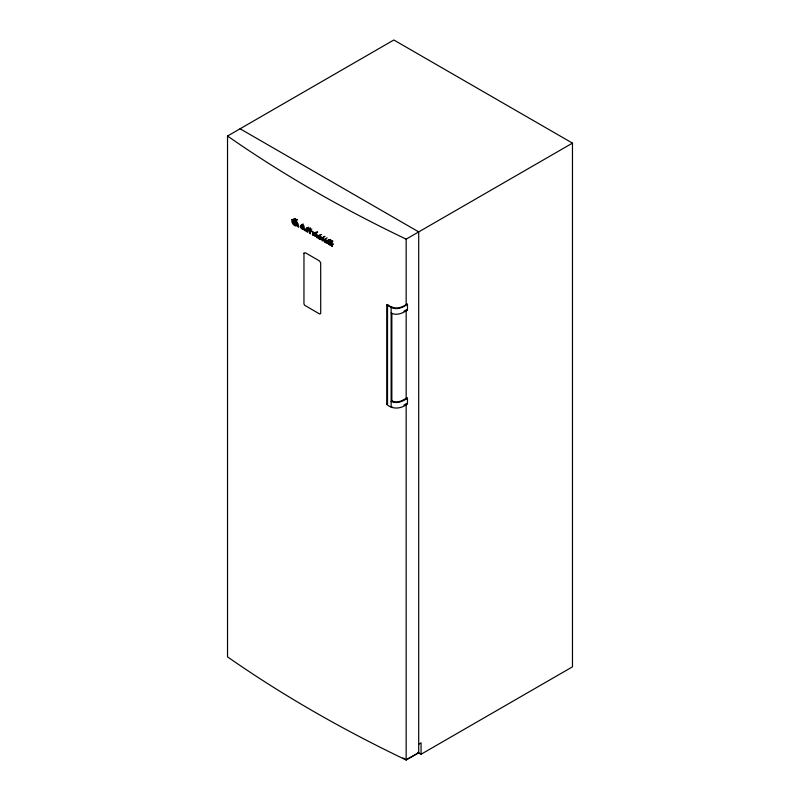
<?xml version="1.0" encoding="UTF-8"?>
<svg xmlns="http://www.w3.org/2000/svg" width="800" height="800" viewBox="0 0 800 800"><rect width="100%" height="100%" fill="white"/><g stroke="black" fill="none" stroke-linecap="round" stroke-linejoin="round"><path stroke-width="1.2" d="M329.42 244.78L327.15 242.79L327.07 240.73L329.41 241.27L329.42 241.97L327.76 241.57L329.42 243.32L327.71 242.47L329.42 244.78L331.19 243.68M329.89 242.55L330.23 244.71L332.36 246.51L330.55 243.75L331.01 243.12L332.35 243.66L332.37 242.98L329.89 242.55L332.37 241.18M322.62 237.53L322 240.53L322.83 241.01L323.17 239.06L324.56 241.97L325.44 240.37L325.78 242.71L326.6 243.18C327.66 241.58 325.05 236.49 324.3 240.57L322.68 237.5L324.72 236.4M293.29 219.94C299.62 220.64 300.25 232.16 291.81 219.55C299.29 226.63 297.8 222.22 293.29 219.94L295.2 218.83L293.37 220M240.08 128.77L418.71 231.9L418.71 752.75L406.16 760C344.07 730.33 283.99 696.26 227.53 656.87L227.53 136.02L393.84 40L572.47 143.13L572.47 666.84L421.07 754.25L417.84 752.38M292.18 219.9L294.53 218.62M293.78 219.93L295.65 218.85M295.25 220.48L297.12 219.4M295.75 220.81L297.62 219.73M294.76 224.57C298.5 226.49 294.57 226.57 293.21 224.31C288.17 216.76 299.03 223.85 298.62 227.21L292.72 221.41L293.22 223.21L294.76 224.57L296.63 223.49M301.01 225.25C306.15 227.21 298.19 225.12 302.91 227.34L302.91 228.04L301.15 227.02L302.91 229.52L301.01 228.03L300.23 226.19L302.88 224.17M301.23 225.25L303.23 224.18M302.15 226.9L304.02 225.82M306.93 228.42C308.37 228.6 308.82 230.45 307.09 229.22C310.88 233.67 304.09 228.34 307.65 231.54C308.97 234.57 302.12 227.39 308.8 227.34M308.29 229.29L310.17 228.21M308.59 229.35L310.47 228.17M308.59 229.46L310.47 228.38M306.9 230.86L308.77 229.78M309.94 230.03L311.81 228.95M315.22 233.23L317.25 234.78L317.44 237.9C315.95 237.66 317.24 235.57 315.53 235.38C314.97 239.48 313.25 231.18 317.09 232.15M315.39 233.24L317.26 232.16M315.58 233.28L317.45 232.2M315.78 233.36L317.66 232.28M319.74 235.63C321.8 236.09 322.92 240.85 319.83 239.34C315.97 236.88 318.22 234.68 321.61 234.55M318.15 237.65L320.02 236.57M319.15 238.86L321.02 237.78L318.87 236.22L319.52 238.42L320.67 238.75L320.94 237.8M322.96 237.52L324.83 236.43M325.17 238.91L327.21 237.83M324.56 241.97L326.43 240.89M327.42 240.58L329.29 239.5M327.64 240.56L329.7 239.49M327.96 240.59L329.99 239.55M328.28 240.69L330.16 239.61M328.46 240.76L330.33 239.68M329.33 241.22L331.25 240.17M329.24 241.86L331.11 240.78M328.85 242.32L331.2 240.83M331.19 241.52L329.32 242.6L332.02 241.27M330.7 242.26L332.69 241.2M330.95 242.3L332.82 241.22M330.76 244.44L332.63 243.36M330.91 244.68L332.78 243.6M331.58 245.34L333.45 244.26M227.53 136.02C283.99 175.41 344.07 209.48 406.16 239.15L572.47 143.13M407.47 398.18C402.92 401.51 396.56 404.17 391.13 401.32L391.85 400.9C396.92 403.55 402.6 400.76 406.82 397.81L407.47 398.18L407.47 403.81C401.65 408.78 392.75 409.85 386.8 404.45L386.8 304.93L387.52 304.51C393.12 309.69 401.35 308.65 406.82 303.92L407.47 304.29L407.47 309.92C402.92 313.26 396.56 315.91 391.13 313.06M391.85 307.01L391.13 307.42L386.8 304.93M407.47 304.29C402.92 307.62 396.56 310.28 391.13 307.42L391.13 406.95L391.85 406.53M403.94 311.21L405.86 310.1M386.8 404.45L387.52 404.04L387.52 304.51M403.94 405.1L406.82 403.44L407.47 403.81M418.71 744.19L421.07 742.83L421.07 754.25M407.17 759.15L418.71 752.75M406.82 309.55L407.47 309.92M403.02 757.94L406.14 759.74M406.16 239.15L406.16 304.1M406.16 310.34L406.16 399.03M406.16 404.02L406.16 760M391.85 313.23L391.85 401.56M303.31 226.2L303.58 229.47L305.57 231.05L305.57 230.36C302.9 229.96 305.33 226.87 303.31 226.2M315.48 234.39L316.51 235L315.49 234.33M308.6 229.25L309.53 230.49L309.55 233.33L310.39 233.83L310.39 231.07L311.33 231.54L311.35 230.86L308.6 229.25M311.61 230.99L312.54 232.23L312.56 235.07L313.4 235.57L313.41 232.81L314.34 233.27L314.36 232.6L311.61 230.99M303.97 253.19L303.96 303.93L304.59 305.19A1.71 0.98 60.4 0 0 304.97 305.49L319.46 313.86A2.11 1.23 59.6 0 0 319.94 314.05L320.72 313.39L320.68 262.73L319.36 260.85L305.46 252.82L303.97 253.19"/></g></svg>
